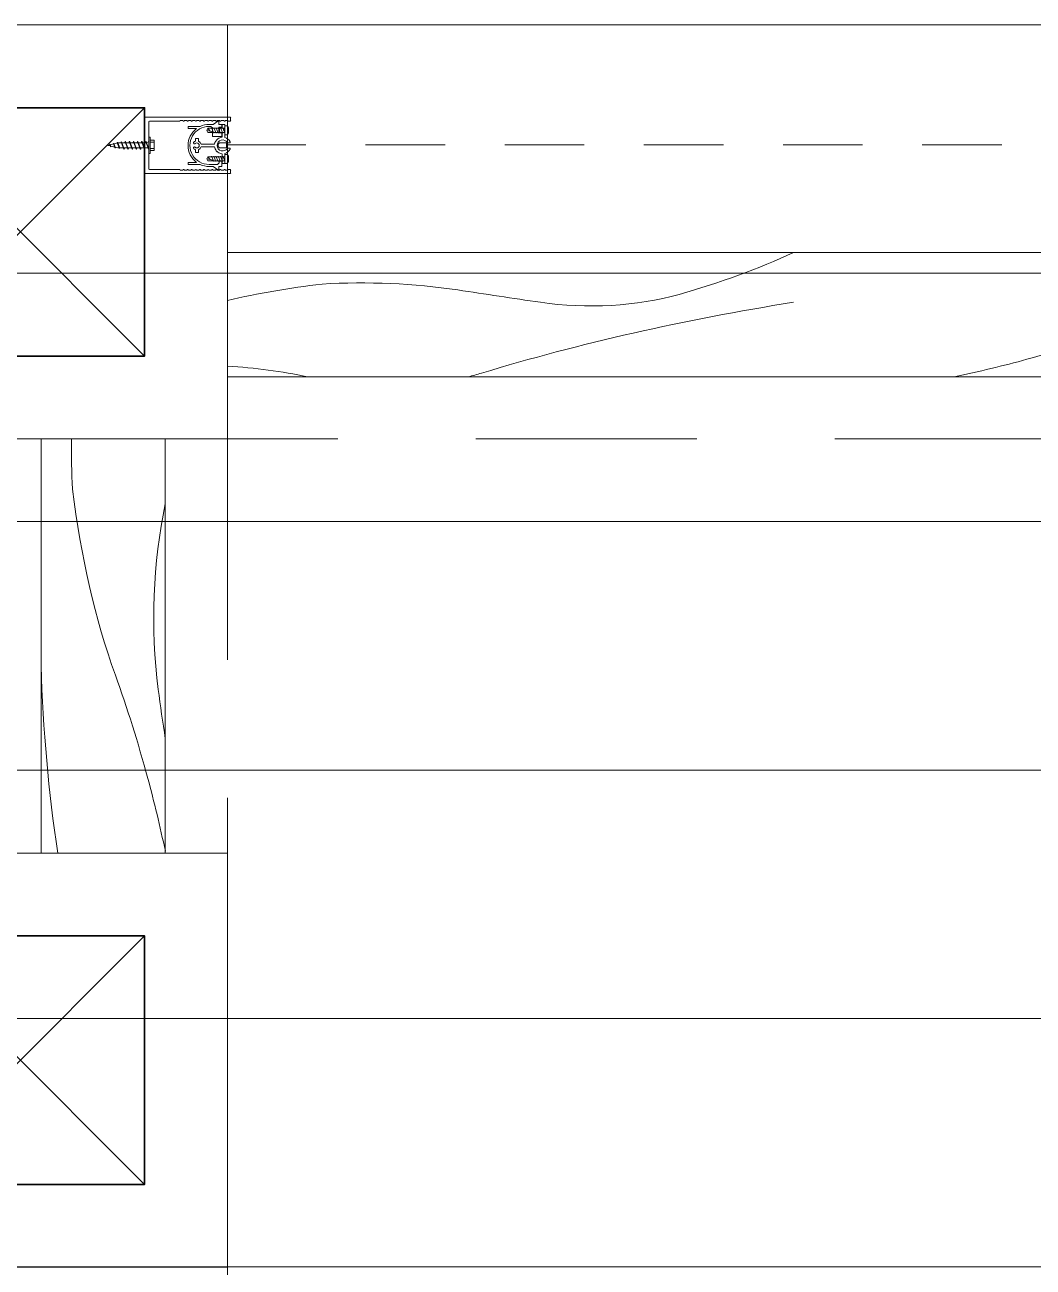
# Model space of a CAD drawing. Header units: inches. Extents: x -1373 to 690, y -94 to 608.
# Drawn here: x 41.54 to 65.89, y 414.64 to 444.64 of the extents above; entities that cross this region are included whole.
import ezdxf

# ---------------------------------------------------------------- set-up
doc = ezdxf.new("R2010")
doc.units = ezdxf.units.IN
doc.header["$MEASUREMENT"] = 0
for name, pattern in [('Dashed', [8.666667, 5.333333, -3.333334]), ('PHANTOM2', [1.25, 0.625, -0.125, 0.125, -0.125, 0.125, -0.125]), ('short Dashed', [3.36, 1.92, -1.44])]:
    doc.linetypes.add(name, pattern=pattern)
for name, color, linetype, lineweight, true_color in [('0_Pen_No__21', 7, 'Continuous', 13, 0x3687d9), ('0_Pen_No__22', 7, 'Continuous', 13, 0x650066), ('A-BEAM.N_Pen_No__2', 7, 'Continuous', 18, 0x404040), ('A-COLS.N_Pen_No__21', 7, 'Continuous', 13, 0x3687d9), ('A-COLS.N_Pen_No__22', 7, 'Continuous', 13, 0x650066), ('A-STRS-EXTR.N_Pen_No__2', 7, 'Continuous', 18, 0x404040), ('Skin Separator Lines_Pen_No__25', 7, 'Continuous', 35, 0xd9610b)]:
    doc.layers.add(name, color=color, linetype=linetype, lineweight=lineweight, true_color=true_color)
for name, color, linetype in [('A-BEAM.N', 7, 'Continuous'), ('A-COLS.N', 7, 'Continuous'), ('A-STRS-EXTR.N', 7, 'Continuous'), ('A-WALL-PRTL.N', 7, 'Continuous')]:
    doc.layers.add(name, color=color, linetype=linetype)
doc.layers.add('A-WALL-PRTL.N_Pen_No__23', color=7, linetype='Continuous', lineweight=20)
doc.layers.add('Cover Fills_Pen_No__96', color=8, linetype='Continuous', lineweight=18)

# ---------------------------------------------------------------- blocks, each defined once
blk = doc.blocks.new('Slab_6', base_point=(-3.566, 312.638))
at = {"layer": 'Cover Fills_Pen_No__96', "linetype": 'Continuous', "lineweight": 18}
h = blk.add_hatch(dxfattribs=at)
h.set_pattern_fill('06___Parallel_06__H', color=8, style=0, pattern_type=2)
h.set_pattern_definition([(0, (214.9315, 384.6384), (0, 6), [])])
h.paths.add_polyline_path([(-3.566, 312.638), (484.434, 312.638), (484.434, 336.638), (628.434, 336.638), (628.434, 328.638), (676.434, 328.638), (676.434, 384.638), (628.434, 384.638), (628.434, 420.638), (336.434, 420.638), (336.434, 444.638), (36.434, 444.638), (36.434, 424.638), (-3.566, 424.638)])
at = {"layer": 'A-STRS-EXTR.N_Pen_No__2', "color": 49, "linetype": 'Continuous', "lineweight": 18, "true_color": 0x404040, "flags": 128}
blk.add_lwpolyline([(-3.566, 312.638), (484.434, 312.638), (484.434, 336.638), (628.434, 336.638), (628.434, 328.638), (676.434, 328.638), (676.434, 384.638), (628.434, 384.638), (628.434, 420.638), (336.434, 420.638), (336.434, 444.638), (36.434, 444.638), (36.434, 424.638), (-3.566, 424.638)], close=True, dxfattribs=at)
blk = doc.blocks.new('*X28')
at = {"layer": 'Cover Fills_Pen_No__96', "color": 8, "linetype": 'Continuous', "lineweight": 18}
for centre, major_axis, start_param, end_param in [((50.067, 444.55), (14.758, 0), 5.227548, 5.459843), ((51.717, 432.168), (12.777, 0), 1.807645, 1.997035), ((49.671, 434.358), (8.096, 0), 1.279522, 1.688594), ((262.223, 788.848), (732.06, 0), 4.421115, 4.423958), ((55.215, 440.003), (4.308, 0), 4.423958, 5.227548), ((70.657, 421.324), (34.865, 0), 1.878454, 2.116194), ((54.908, 446.56), (22.741, 0), 5.208763, 5.338342), ((56.062, 445.495), (20.319, 0), 5.112543, 5.208763), ((45.621, 432.917), (7.003, 0), 1.1682, 1.454349), ((50.31, 438.09), (4.357, 0), 5.172557, 5.257787)]:
    blk.add_ellipse(centre, major_axis=major_axis, ratio=0.5, start_param=start_param, end_param=end_param, dxfattribs=at)
blk = doc.blocks.new('Slab_19', base_point=(123.934, 439.138))
at = {"layer": 'A-WALL-PRTL.N_Pen_No__23', "color": 7, "linetype": 'Continuous', "lineweight": 20, "flags": 128}
blk.add_lwpolyline([(123.934, 439.138), (123.934, 436.138), (46.434, 436.138), (46.434, 439.138)], close=True, dxfattribs=at)
at = {"layer": 'A-WALL-PRTL.N', "color": 7, "linetype": 'Continuous', "lineweight": 20}
blk.add_blockref('*X28', (0, 0), dxfattribs=at)
blk = doc.blocks.new('*X36')
at = {"layer": 'Cover Fills_Pen_No__96', "color": 8, "linetype": 'Continuous', "lineweight": 18}
for centre, major_axis, start_param, end_param in [((46.715, 434.375), (0, 8.096), 1.538196, 1.688594), ((48.905, 436.421), (0, 12.777), 1.807645, 2.196749), ((48.156, 430.325), (0, 7.003), 1.1682, 1.821347), ((51.961, 430.396), (0, 20.091), 1.632569, 1.861472), ((34.513, 415.612), (0, 22.741), 5.208763, 5.338342), ((54.532, 433.588), (0, 20.166), 1.821347, 1.882366), ((35.578, 416.766), (0, 20.319), 5.112543, 5.208763)]:
    blk.add_ellipse(centre, major_axis=major_axis, ratio=0.5, start_param=start_param, end_param=end_param, dxfattribs=at)
blk = doc.blocks.new('Slab_23', base_point=(44.934, 434.638))
at = {"layer": 'A-WALL-PRTL.N_Pen_No__23', "color": 7, "linetype": 'Continuous', "lineweight": 20, "flags": 128}
blk.add_lwpolyline([(44.934, 434.638), (44.934, 424.638), (41.934, 424.638), (41.934, 434.638)], close=True, dxfattribs=at)
at = {"layer": 'A-WALL-PRTL.N', "color": 7, "linetype": 'Continuous', "lineweight": 20}
blk.add_blockref('*X36', (0, 0), dxfattribs=at)
blk = doc.blocks.new('Beam_1', base_point=(331.434, 439.638))
at = {"layer": 'A-BEAM.N_Pen_No__2', "color": 49, "linetype": 'Dashed', "lineweight": 18, "true_color": 0x404040}
for p, q in [((336.434, 444.638), (36.434, 444.638)), ((326.434, 434.638), (46.434, 434.638))]:
    blk.add_line(p, q, dxfattribs=at)
blk = doc.blocks.new('Beam_8', base_point=(41.434, 439.638))
at = {"layer": 'A-BEAM.N_Pen_No__2', "color": 49, "linetype": 'Dashed', "lineweight": 18, "true_color": 0x404040}
blk.add_line((46.434, 434.638), (46.434, 312.638), dxfattribs=at)
blk = doc.blocks.new('Column_24', base_point=(41.434, 439.638))
at = {"layer": 'A-COLS.N_Pen_No__21', "color": 145, "linetype": 'Continuous', "lineweight": 13, "true_color": 0x3687d9}
for p, q in [((38.434, 436.638), (44.434, 442.638)), ((44.434, 436.638), (38.434, 442.638))]:
    blk.add_line(p, q, dxfattribs=at)
at = {"layer": 'A-COLS.N_Pen_No__22', "color": 206, "linetype": 'Continuous', "lineweight": 13, "true_color": 0x650066, "flags": 128}
blk.add_lwpolyline([(36.434, 434.638), (46.434, 434.638), (46.434, 444.638), (36.434, 444.638)], close=True, dxfattribs=at)
at = {"layer": 'Skin Separator Lines_Pen_No__25', "color": 32, "linetype": 'Continuous', "lineweight": 35, "true_color": 0xd9610b, "flags": 128}
blk.add_lwpolyline([(38.434, 436.638), (38.434, 442.638), (44.434, 442.638), (44.434, 436.638)], close=True, dxfattribs=at)
blk = doc.blocks.new('Column_27', base_point=(41.434, 419.638))
at = {"layer": 'A-COLS.N_Pen_No__21', "color": 145, "linetype": 'Continuous', "lineweight": 13, "true_color": 0x3687d9}
for p, q in [((38.434, 416.638), (44.434, 422.638)), ((44.434, 416.638), (38.434, 422.638))]:
    blk.add_line(p, q, dxfattribs=at)
at = {"layer": 'A-COLS.N_Pen_No__22', "color": 206, "linetype": 'Continuous', "lineweight": 13, "true_color": 0x650066, "flags": 128}
blk.add_lwpolyline([(36.434, 414.638), (46.434, 414.638), (46.434, 424.638), (36.434, 424.638)], close=True, dxfattribs=at)
at = {"layer": 'Skin Separator Lines_Pen_No__25', "color": 32, "linetype": 'Continuous', "lineweight": 35, "true_color": 0xd9610b, "flags": 128}
blk.add_lwpolyline([(38.434, 416.638), (38.434, 422.638), (44.434, 422.638), (44.434, 416.638)], close=True, dxfattribs=at)

msp = doc.modelspace()

# ---------------------------------------------------------------- linework, layer by layer
at = {"layer": '0_Pen_No__21', "color": 145, "linetype": 'short Dashed', "lineweight": 13, "true_color": 0x3687d9}
msp.add_line((46.41, 441.74), (206.459, 441.74), dxfattribs=at)
at = {"layer": '0_Pen_No__22', "color": 206, "linetype": 'Continuous', "lineweight": 13, "true_color": 0x650066}
for p, q in [((44.434, 442.394), (44.434, 441.065)), ((46.497, 442.41), (44.45, 442.41)), ((44.533, 442.295), (44.533, 441.164)), ((45.279, 442.311), (44.549, 442.311)), ((45.378, 442.311), (45.372, 442.311)), ((45.477, 442.311), (45.471, 442.311)), ((45.576, 442.311), (45.57, 442.311)), ((45.675, 442.311), (45.669, 442.311)), ((45.774, 442.311), (45.768, 442.311)), ((45.873, 442.311), (45.867, 442.311)), ((45.972, 442.311), (45.966, 442.311)), ((45.989, 442.233), (46.087, 442.233)), ((46.071, 442.311), (46.065, 442.311)), ((46.087, 442.233), (46.223, 442.325)), ((46.17, 442.311), (46.163, 442.311)), ((46.223, 442.325), (46.223, 442.233)), ((46.223, 442.233), (46.3, 442.233)), ((46.269, 442.311), (46.262, 442.311)), ((46.3, 442.233), (46.3, 442.167)), ((46.303, 442.159), (46.303, 442.232)), ((46.303, 442.232), (46.369, 442.232)), ((46.368, 442.311), (46.361, 442.311)), ((46.369, 442.232), (46.369, 442.13)), ((46.497, 442.311), (46.46, 442.311)), ((46.512, 442.327), (46.512, 442.394)), ((44.568, 441.927), (44.538, 441.927)), ((44.538, 441.927), (44.538, 441.529)), ((44.568, 441.927), (44.568, 441.529)), ((45.482, 442.185), (45.775, 442.185)), ((45.482, 442.185), (45.482, 442.137)), ((45.482, 442.137), (45.68, 442.137)), ((45.964, 442.142), (45.94, 442.09)), ((45.94, 442.09), (46.094, 442.056)), ((45.94, 442.09), (45.964, 442.038)), ((45.964, 442.142), (46.373, 442.142)), ((45.964, 442.142), (46.017, 442.073)), ((45.964, 442.038), (46.373, 442.038)), ((46.035, 442.185), (45.989, 442.185)), ((46.073, 442.148), (46.035, 442.185)), ((46.052, 442.142), (46.052, 442.155)), ((46.052, 442.155), (46.106, 442.026)), ((46.073, 441.939), (46.073, 442.148)), ((46.3, 441.939), (46.073, 441.939)), ((46.106, 442.142), (46.106, 442.155)), ((46.106, 442.155), (46.16, 442.026)), ((46.106, 442.026), (46.106, 442.038)), ((46.16, 442.155), (46.214, 442.026)), ((46.16, 442.142), (46.16, 442.155)), ((46.16, 442.026), (46.16, 442.038)), ((46.214, 442.155), (46.268, 442.026)), ((46.214, 442.142), (46.214, 442.155)), ((46.214, 442.026), (46.214, 442.038)), ((46.228, 442.167), (46.228, 442.033)), ((46.3, 442.167), (46.228, 442.167)), ((46.228, 442.033), (46.3, 442.033)), ((46.244, 442.041), (46.244, 442.159)), ((46.244, 442.159), (46.303, 442.159)), ((46.303, 442.041), (46.244, 442.041)), ((46.268, 442.155), (46.321, 442.026)), ((46.268, 442.142), (46.268, 442.155)), ((46.268, 442.026), (46.268, 442.038)), ((46.3, 442.033), (46.3, 441.939)), ((46.303, 441.924), (46.303, 442.041)), ((46.321, 442.142), (46.321, 442.155)), ((46.321, 442.026), (46.321, 442.038)), ((46.322, 442.155), (46.37, 442.038)), ((46.369, 442.071), (46.369, 441.919)), ((46.373, 442.199), (46.373, 441.982)), ((46.373, 442.199), (46.427, 442.199)), ((46.373, 441.982), (46.427, 441.982)), ((46.462, 442.142), (46.462, 442.038)), ((43.544, 441.728), (43.595, 441.741)), ((43.544, 441.728), (43.605, 441.713)), ((43.588, 441.739), (43.592, 441.75)), ((43.592, 441.75), (43.602, 441.753)), ((43.61, 441.699), (43.592, 441.75)), ((43.622, 441.696), (43.602, 441.753)), ((43.605, 441.743), (43.687, 441.763)), ((43.61, 441.699), (43.622, 441.696)), ((43.616, 441.71), (43.786, 441.669)), ((43.622, 441.696), (43.626, 441.708)), ((43.679, 441.761), (43.683, 441.773)), ((43.683, 441.773), (43.693, 441.775)), ((43.719, 441.672), (43.683, 441.773)), ((43.73, 441.669), (43.693, 441.775)), ((43.696, 441.766), (43.778, 441.786)), ((43.719, 441.672), (43.73, 441.669)), ((43.73, 441.669), (43.735, 441.681)), ((43.77, 441.784), (43.774, 441.795)), ((43.775, 441.795), (43.785, 441.798)), ((43.823, 441.659), (43.775, 441.795)), ((43.834, 441.657), (43.784, 441.798)), ((43.819, 441.669), (43.786, 441.669)), ((43.877, 441.788), (43.788, 441.788)), ((43.823, 441.659), (43.834, 441.657)), ((43.919, 441.669), (43.83, 441.669)), ((43.834, 441.657), (43.838, 441.669)), ((43.862, 441.788), (43.869, 441.808)), ((43.869, 441.808), (43.879, 441.811)), ((43.931, 441.634), (43.869, 441.808)), ((43.942, 441.634), (43.879, 441.811)), ((43.976, 441.788), (43.887, 441.788)), ((44.018, 441.669), (43.929, 441.669)), ((43.942, 441.634), (43.931, 441.634)), ((43.942, 441.634), (43.954, 441.669)), ((43.951, 441.788), (43.964, 441.823)), ((44.03, 441.634), (43.964, 441.823)), ((43.974, 441.823), (43.964, 441.823)), ((44.041, 441.634), (43.974, 441.823)), ((44.075, 441.788), (43.986, 441.788)), ((44.117, 441.669), (44.029, 441.669)), ((44.041, 441.634), (44.03, 441.634)), ((44.041, 441.634), (44.053, 441.669)), ((44.051, 441.788), (44.063, 441.823)), ((44.13, 441.634), (44.063, 441.823)), ((44.074, 441.823), (44.063, 441.823)), ((44.14, 441.634), (44.074, 441.823)), ((44.175, 441.788), (44.086, 441.788)), ((44.217, 441.669), (44.128, 441.669)), ((44.14, 441.634), (44.13, 441.634)), ((44.14, 441.634), (44.153, 441.669)), ((44.15, 441.788), (44.162, 441.823)), ((44.229, 441.634), (44.162, 441.823)), ((44.173, 441.823), (44.162, 441.823)), ((44.24, 441.634), (44.173, 441.823)), ((44.274, 441.788), (44.185, 441.788)), ((44.316, 441.669), (44.227, 441.669)), ((44.24, 441.634), (44.229, 441.634)), ((44.24, 441.634), (44.252, 441.669)), ((44.249, 441.788), (44.262, 441.823)), ((44.272, 441.823), (44.262, 441.823)), ((44.329, 441.634), (44.262, 441.823)), ((44.339, 441.634), (44.272, 441.823)), ((44.373, 441.788), (44.285, 441.788)), ((44.416, 441.669), (44.327, 441.669)), ((44.339, 441.634), (44.329, 441.634)), ((44.339, 441.634), (44.351, 441.669)), ((44.349, 441.788), (44.361, 441.823)), ((44.428, 441.634), (44.361, 441.823)), ((44.372, 441.823), (44.361, 441.823)), ((44.438, 441.634), (44.372, 441.823)), ((44.473, 441.788), (44.384, 441.788)), ((44.515, 441.669), (44.426, 441.669)), ((44.438, 441.634), (44.428, 441.634)), ((44.438, 441.634), (44.451, 441.669)), ((44.448, 441.788), (44.46, 441.823)), ((44.527, 441.634), (44.46, 441.823)), ((44.471, 441.823), (44.46, 441.823)), ((44.538, 441.634), (44.471, 441.823)), ((44.538, 441.823), (44.483, 441.788)), ((44.538, 441.669), (44.525, 441.669)), ((44.538, 441.634), (44.527, 441.634)), ((44.667, 441.852), (44.568, 441.852)), ((44.667, 441.808), (44.568, 441.808)), ((44.667, 441.649), (44.568, 441.649)), ((44.667, 441.604), (44.568, 441.604)), ((44.667, 441.852), (44.667, 441.604)), ((45.666, 441.886), (45.666, 441.838)), ((45.666, 441.614), (45.666, 441.565)), ((45.726, 441.896), (45.676, 441.896)), ((45.735, 441.833), (45.735, 441.886)), ((45.735, 441.565), (45.735, 441.619)), ((46.123, 441.76), (45.805, 441.76)), ((45.805, 441.691), (46.123, 441.691)), ((46.486, 441.786), (46.447, 441.786)), ((46.447, 441.663), (46.486, 441.663)), ((46.5, 441.812), (46.5, 441.801)), ((46.5, 441.649), (46.5, 441.637)), ((44.568, 441.529), (44.538, 441.529)), ((45.482, 441.313), (45.68, 441.313)), ((45.482, 441.266), (45.482, 441.313)), ((45.676, 441.556), (45.726, 441.556)), ((45.961, 441.455), (45.937, 441.403)), ((45.937, 441.403), (46.091, 441.368)), ((45.937, 441.403), (45.961, 441.351)), ((45.961, 441.455), (46.37, 441.455)), ((45.961, 441.455), (46.014, 441.386)), ((45.961, 441.351), (46.37, 441.351)), ((46.049, 441.467), (46.103, 441.339)), ((46.05, 441.455), (46.05, 441.467)), ((46.103, 441.455), (46.103, 441.467)), ((46.103, 441.467), (46.157, 441.339)), ((46.103, 441.339), (46.103, 441.351)), ((46.157, 441.467), (46.211, 441.339)), ((46.157, 441.455), (46.157, 441.467)), ((46.157, 441.339), (46.157, 441.351)), ((46.211, 441.467), (46.265, 441.339)), ((46.211, 441.455), (46.211, 441.467)), ((46.211, 441.339), (46.211, 441.351)), ((46.265, 441.467), (46.318, 441.339)), ((46.265, 441.455), (46.265, 441.467)), ((46.265, 441.339), (46.265, 441.351)), ((46.303, 441.292), (46.303, 441.525)), ((46.318, 441.455), (46.318, 441.467)), ((46.318, 441.339), (46.318, 441.351)), ((46.319, 441.467), (46.368, 441.351)), ((46.369, 441.531), (46.369, 441.415)), ((46.369, 441.385), (46.369, 441.292)), ((46.37, 441.511), (46.37, 441.294)), ((46.37, 441.511), (46.424, 441.511)), ((46.459, 441.455), (46.459, 441.351)), ((46.497, 441.049), (44.45, 441.049)), ((45.279, 441.148), (44.549, 441.148)), ((45.378, 441.148), (45.372, 441.148)), ((45.477, 441.148), (45.471, 441.148)), ((45.482, 441.266), (45.775, 441.266)), ((45.576, 441.148), (45.57, 441.148)), ((45.675, 441.148), (45.669, 441.148)), ((45.774, 441.148), (45.768, 441.148)), ((45.873, 441.148), (45.867, 441.148)), ((45.972, 441.148), (45.966, 441.148)), ((46.071, 441.148), (46.065, 441.148)), ((46.17, 441.148), (46.163, 441.148)), ((46.269, 441.148), (46.262, 441.148)), ((46.369, 441.292), (46.303, 441.292)), ((46.368, 441.148), (46.361, 441.148)), ((46.37, 441.294), (46.424, 441.294)), ((46.497, 441.148), (46.46, 441.148)), ((46.512, 441.132), (46.512, 441.065))]:
    msp.add_line(p, q, dxfattribs=at)
at = {"layer": '0_Pen_No__22', "color": 206, "linetype": 'PHANTOM2', "lineweight": 13, "true_color": 0x650066}
for p, q in [((46.243, 441.786), (46.213, 441.757)), ((46.213, 441.698), (46.213, 441.757)), ((46.243, 441.668), (46.213, 441.698)), ((46.41, 441.786), (46.243, 441.786)), ((46.41, 441.668), (46.243, 441.668)), ((46.41, 441.786), (46.41, 441.668))]:
    msp.add_line(p, q, dxfattribs=at)
at = {"layer": '0_Pen_No__22', "color": 206, "linetype": 'Continuous', "lineweight": 13, "true_color": 0x650066, "flags": 128}
msp.add_lwpolyline([(45.99, 442.185, 1.000034), (45.989, 441.266), (46.196, 441.266), (46.234, 441.303), (46.234, 441.35), (46.3, 441.35), (46.3, 441.218), (46.223, 441.218), (46.223, 441.125), (46.087, 441.218), (45.989, 441.218)], format="xyb", dxfattribs=at)
at = {"layer": '0_Pen_No__22', "color": 206, "linetype": 'Continuous', "lineweight": 13, "true_color": 0x650066}
for centre, radius, start, end in [((44.45, 442.394), 0.0158, 90, 180), ((44.549, 442.295), 0.0158, 90, 180), ((45.326, 442.27), 0.0618, 41.6122, 138.3878), ((45.425, 442.27), 0.0618, 41.6122, 138.3878), ((45.524, 442.27), 0.0618, 41.6122, 138.3878), ((45.622, 442.27), 0.0618, 41.6122, 138.3878), ((45.721, 442.27), 0.0618, 41.6122, 138.3878), ((45.82, 442.27), 0.0618, 41.6122, 138.3878), ((45.989, 441.725), 0.507, 90, 115.044), ((45.919, 442.27), 0.0618, 41.6122, 138.3878), ((46.018, 442.27), 0.0618, 41.6122, 138.3878), ((46.117, 442.27), 0.0618, 41.6122, 138.3878), ((46.216, 442.27), 0.0618, 41.6122, 138.3878), ((46.315, 442.27), 0.0618, 41.6122, 138.3878), ((46.414, 442.27), 0.0618, 41.6122, 138.3878), ((46.497, 442.394), 0.0158, 0, 90), ((46.497, 442.327), 0.0158, 270, 0), ((45.989, 441.725), 0.507, 127.2006, 232.7704), ((45.677, 442.132), 0.00613, 331.0664, 64.161), ((46.32, 441.725), 0.2, 95.0163, 124.9629), ((46.369, 442.1), 0.0295, 90, 270), ((46.32, 441.725), 0.2, 26.002, 75.816), ((46.395, 442.139), 0.0673, 2.5521, 61.9329), ((46.393, 442.043), 0.0697, 299.1799, 356.3352), ((45.639, 441.788), 0.0246, 132.11, 270), ((45.639, 441.664), 0.0246, 90, 227.89), ((45.695, 441.726), 0.108, 109.1948, 132.11), ((45.695, 441.726), 0.108, 227.89, 250.8052), ((45.639, 441.788), 0.0246, 270, 312.11), ((45.639, 441.664), 0.0246, 47.89, 90), ((45.695, 441.726), 0.0592, 90, 132.11), ((45.695, 441.726), 0.0592, 227.89, 270), ((45.657, 441.838), 0.00986, 289.1948, 0), ((45.657, 441.614), 0.00986, 0, 70.8052), ((45.676, 441.886), 0.00986, 90, 180), ((45.695, 441.726), 0.0592, 270, 90), ((45.726, 441.886), 0.00986, 0, 90), ((45.745, 441.833), 0.00986, 180, 245.047), ((45.745, 441.619), 0.00986, 114.953, 180), ((45.695, 441.726), 0.108, 22.0446, 65.047), ((45.695, 441.726), 0.108, 294.953, 337.9554), ((45.805, 441.77), 0.00986, 202.0446, 270), ((45.805, 441.682), 0.00986, 90, 157.9554), ((46.32, 441.725), 0.2, 124.9629, 170.4309), ((46.32, 441.725), 0.2, 189.5691, 219.31), ((46.32, 441.725), 0.133, 31.4059, 328.5941), ((46.32, 441.725), 0.2, 284.184, 333.998), ((46.447, 441.801), 0.0142, 206.5687, 270), ((46.447, 441.649), 0.0142, 90, 153.4313), ((46.486, 441.801), 0.0142, 270, 0), ((46.486, 441.649), 0.0142, 0, 90), ((45.676, 441.565), 0.00986, 180, 270), ((45.677, 441.318), 0.00613, 295.839, 28.9336), ((45.726, 441.565), 0.00986, 270, 0), ((46.169, 441.594), 0.0056, 130.6041, 311.2269), ((46.32, 441.725), 0.2, 222.521, 224.3432), ((46.181, 441.581), 0.0056, 135.5844, 316.313), ((46.32, 441.725), 0.2, 227.5542, 235.0371), ((46.32, 441.725), 0.2, 235.0371, 264.9837), ((46.369, 441.4), 0.0149, 90, 270), ((46.392, 441.452), 0.0673, 2.5521, 61.9329), ((46.39, 441.355), 0.0697, 299.1799, 356.3352), ((44.45, 441.065), 0.0158, 180, 270), ((44.549, 441.164), 0.0158, 180, 270), ((45.326, 441.189), 0.0618, 221.6122, 318.3878), ((45.425, 441.189), 0.0618, 221.6122, 318.3878), ((45.524, 441.189), 0.0618, 221.6122, 318.3878), ((45.622, 441.189), 0.0618, 221.6122, 318.3878), ((45.721, 441.189), 0.0618, 221.6122, 318.3878), ((45.82, 441.189), 0.0618, 221.6122, 318.3878), ((45.989, 441.725), 0.507, 245.0225, 269.9961), ((45.919, 441.189), 0.0618, 221.6122, 318.3878), ((46.018, 441.189), 0.0618, 221.6122, 318.3878), ((46.117, 441.189), 0.0618, 221.6122, 318.3878), ((46.216, 441.189), 0.0618, 221.6122, 318.3878), ((46.315, 441.189), 0.0618, 221.6122, 318.3878), ((46.414, 441.189), 0.0618, 221.6122, 318.3878), ((46.497, 441.132), 0.0158, 0, 90), ((46.497, 441.065), 0.0158, 270, 0)]:
    msp.add_arc(centre, radius, start, end, dxfattribs=at)

# ---------------------------------------------------------------- block references
at = {"layer": 'A-BEAM.N', "color": 49, "lineweight": 18, "true_color": 0x404040}
for name, p in [('Beam_1', (331.434, 439.638)), ('Beam_8', (41.434, 439.638))]:
    msp.add_blockref(name, p, dxfattribs=at)
at = {"layer": 'A-COLS.N', "color": 32, "lineweight": 35, "true_color": 0xd9610b}
for name, p in [('Column_24', (41.434, 439.638)), ('Column_27', (41.434, 419.638))]:
    msp.add_blockref(name, p, dxfattribs=at)
at = {"layer": 'A-STRS-EXTR.N', "color": 49, "linetype": 'Continuous', "lineweight": 18, "true_color": 0x404040}
msp.add_blockref('Slab_6', (-3.566, 312.638), dxfattribs=at)
at = {"layer": 'A-WALL-PRTL.N', "color": 7, "linetype": 'Continuous', "lineweight": 20}
for name, p in [('Slab_19', (123.934, 439.138)), ('Slab_23', (44.934, 434.638))]:
    msp.add_blockref(name, p, dxfattribs=at)

doc.saveas('drawing.dxf')
